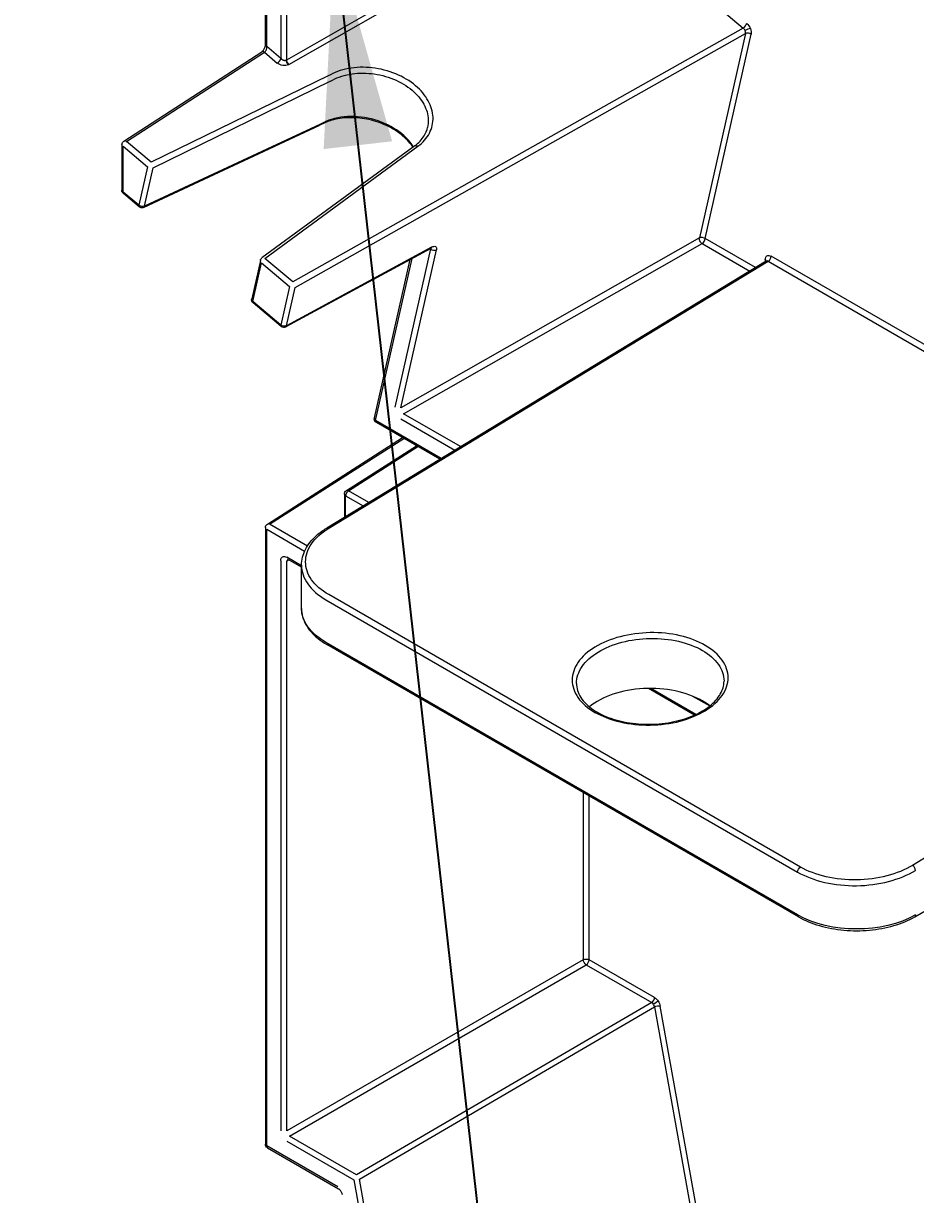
# Model space of a CAD drawing. Extents: x -0.5 to 12.5, y -8.2 to 0.
# Drawn here: x 5.267 to 6.332, y -4.007 to -2.609 of the extents above; entities that cross this region are included whole.
import ezdxf
from ezdxf import colors
from ezdxf.entities.mleader import LeaderData, LeaderLine
from ezdxf.math import Vec2, Vec3

# ---------------------------------------------------------------- set-up
doc = ezdxf.new("R2010")
doc.units = 0
doc.header["$LTSCALE"] = 0.5
doc.header["$MEASUREMENT"] = 0
doc.layers.get('0').update_dxf_attribs({"color": 255, "linetype": 'CONTINUOUS'})
doc.layers.add('End Cap', color=92, linetype='CONTINUOUS')
doc.layers.add('FAB DWG', color=221, linetype='CONTINUOUS')
doc.styles.add('LSAD_Standard', font='arial.ttf')
doc.styles.add('ROM2', font='romans.shx', dxfattribs={"width": 0.85, "height": 1.5})
doc.dimstyles.new('LAYOUT_OVERALL-2020', dxfattribs={"dimtxt": 1.5, "dimasz": 1.5, "dimexe": 0.125, "dimexo": 0.125, "dimgap": 0.06, "dimtad": 0, "dimtih": 1, "dimtoh": 1, "dimdec": 4, "dimzin": 7, "dimdsep": 46, "dimlunit": 4, "dimtxsty": 'ROM2', "dimblk1": 'OPEN90', "dimcen": 0, "dimclrd": 256, "dimclre": 256, "dimclrt": 6, "dimadec": 0, "dimazin": 2, "dimtp": 0.1, "dimtm": 0.1, "dimtfac": 0.71, "dimtdec": 4, "dimtofl": 0, "dimtmove": 0, "dimatfit": 3, "dimfxl": 1, "dimfrac": 2, "dimtolj": 1, "dimtzin": 7, "dimlwd": -1, "dimlwe": -1, "dimarcsym": 1})

# ---------------------------------------------------------------- blocks, each defined once
blk = doc.blocks.new('_Open90')
at = {"color": 0, "linetype": 'ByBlock', "lineweight": -2}
for p, q in [((-0.5, 0.5), (0, 0)), ((0, 0), (-1, 0)), ((0, 0), (-0.5, -0.5))]:
    blk.add_line(p, q, dxfattribs=at)

msp = doc.modelspace()

# ---------------------------------------------------------------- linework, layer by layer
at = {"layer": 'End Cap', "lineweight": 13, "transparency": 16777216, "extrusion": (1.11022e-16, 0.816497, 0.57735)}
for p, q in [((5.556, -2.6348), (5.556, -2.362)), ((5.5575, -2.6369), (5.5575, -2.3644)), ((5.9354, -2.4506), (5.5812, -2.653)), ((5.5841, -2.6584), (5.9381, -2.4561)), ((5.9381, -2.4561), (6.1262, -2.6148)), ((5.5744, -2.5146), (5.5744, -2.6512)), ((5.5814, -2.6529), (5.5814, -2.5253)), ((6.1262, -2.6148), (5.5889, -2.9179)), ((5.5916, -2.9243), (6.1289, -2.6212)), ((6.1289, -2.6212), (6.0739, -2.8651)), ((6.0807, -2.866), (6.1357, -2.6221)), ((5.5744, -2.6512), (5.5575, -2.6369)), ((5.387, -2.7497), (5.5516, -2.6431)), ((5.3904, -2.7504), (5.555, -2.6438)), ((5.555, -2.6438), (5.5702, -2.6566)), ((5.5814, -2.6529), (5.5814, -2.6529)), ((5.6308, -2.672), (5.4195, -2.775)), ((5.4219, -2.7815), (5.6334, -2.6784)), ((5.4105, -2.8288), (5.6208, -2.7309)), ((5.6219, -2.7294), (5.4115, -2.8274)), ((5.4195, -2.775), (5.3904, -2.7504)), ((5.3847, -2.7539), (5.3847, -2.8085)), ((5.3862, -2.7559), (5.4152, -2.7804)), ((5.3862, -2.8105), (5.3862, -2.7559)), ((5.7343, -2.7554), (5.5519, -2.8892)), ((5.5555, -2.8897), (5.738, -2.7559)), ((5.4152, -2.7804), (5.4049, -2.8263)), ((5.4115, -2.8274), (5.4219, -2.7815)), ((5.4049, -2.8263), (5.3862, -2.8105)), ((5.4052, -2.8281), (5.3865, -2.8123)), ((6.0739, -2.8651), (5.7175, -3.0682)), ((5.7535, -2.8778), (5.5803, -2.9716)), ((5.7544, -2.8763), (5.5812, -2.9702)), ((5.7532, -2.8785), (5.7106, -3.0672)), ((5.7209, -3.0751), (6.0773, -2.872)), ((5.7528, -2.8781), (5.7532, -2.8785)), ((6.0773, -2.872), (6.134, -2.9048)), ((6.1408, -2.9007), (6.0807, -2.866)), ((5.55, -2.8921), (5.5396, -2.938)), ((5.5889, -2.9179), (5.5555, -2.8897)), ((6.1535, -2.893), (5.6291, -3.2116)), ((5.6316, -3.2118), (6.1561, -2.8932)), ((5.686, -3.0802), (5.7287, -2.8912)), ((5.6874, -3.0833), (5.731, -2.8899)), ((5.7175, -3.0682), (5.7601, -2.8794)), ((6.1525, -2.8912), (6.1525, -2.8936)), ((6.1561, -2.8932), (6.4077, -3.0385)), ((6.411, -3.0323), (6.1595, -2.8871)), ((5.541, -2.9411), (5.5513, -2.8952)), ((5.5513, -2.8952), (5.5847, -2.9234)), ((5.5847, -2.9234), (5.5744, -2.9693)), ((5.5812, -2.9702), (5.5916, -2.9243)), ((5.5744, -2.9693), (5.541, -2.9411)), ((5.5747, -2.9711), (5.5413, -2.9429)), ((5.7657, -3.1286), (5.6874, -3.0833)), ((5.7643, -3.1294), (5.6884, -3.0856)), ((5.7175, -3.0812), (5.7822, -3.1185)), ((5.789, -3.1144), (5.7209, -3.0751)), ((5.5583, -3.2068), (5.7196, -3.1036)), ((5.5609, -3.207), (5.7211, -3.1045)), ((5.6526, -3.1669), (5.7364, -3.1133)), ((5.6552, -3.1671), (5.7379, -3.1142)), ((5.6503, -3.1711), (5.6503, -3.1987)), ((5.6794, -3.1811), (5.6552, -3.1671)), ((5.6517, -3.1731), (5.6726, -3.1852)), ((5.6517, -3.1978), (5.6517, -3.1731)), ((5.556, -3.211), (5.556, -3.9469)), ((5.5575, -3.213), (5.6028, -3.2391)), ((5.5575, -3.9489), (5.5575, -3.213)), ((5.6061, -3.233), (5.5609, -3.207)), ((5.5744, -3.2505), (5.5744, -3.931)), ((5.5814, -3.2505), (5.5836, -3.2493)), ((5.5814, -3.9311), (5.5814, -3.2505)), ((5.599, -3.2566), (5.5815, -3.2464)), ((5.599, -3.2582), (5.5825, -3.2487)), ((5.599, -3.3075), (5.599, -3.2559)), ((5.5991, -3.2583), (5.5991, -3.2583)), ((5.6282, -3.2971), (6.1912, -3.6221)), ((6.1946, -3.6161), (5.6316, -3.291)), ((6.1912, -3.6732), (5.6282, -3.3482)), ((6.1922, -3.6755), (5.6292, -3.3504)), ((6.068, -3.4347), (6.013, -3.403)), ((6.0697, -3.434), (6.0159, -3.403)), ((6.0657, -3.4121), (6.0862, -3.4239)), ((6.5519, -3.4782), (6.3283, -3.6141)), ((5.9354, -3.5272), (5.9354, -3.7267)), ((5.9423, -3.7267), (5.9423, -3.5312)), ((6.3309, -3.6755), (6.5205, -3.566)), ((5.9354, -3.7267), (5.5814, -3.9311)), ((6.0204, -3.7718), (5.9423, -3.7267)), ((5.5849, -3.9372), (5.9389, -3.7328)), ((5.9389, -3.7328), (6.017, -3.7779)), ((6.017, -3.7779), (5.6648, -3.9833)), ((5.6682, -3.9885), (6.0204, -3.783)), ((6.0204, -3.783), (6.1289, -4.3888)), ((6.1357, -4.3879), (6.0273, -3.7821)), ((5.6648, -3.9833), (5.5849, -3.9372)), ((5.6423, -3.9979), (5.5575, -3.9489)), ((5.5585, -3.9512), (5.6433, -4.0002)), ((5.5815, -3.9432), (5.6614, -3.9894)), ((5.6614, -3.9894), (5.7532, -4.5024)), ((5.7601, -4.5015), (5.6682, -3.9885))]:
    msp.add_line(p, q, dxfattribs=at)
at = {"layer": 'End Cap', "lineweight": 13, "transparency": 16777216, "extrusion": (1.02435e-16, 2.22045e-16, -1)}
msp.add_arc((-5.3897, -2.7539), 0.00498, 360, 57.0801, dxfattribs=at)
at = {"layer": 'End Cap', "lineweight": 13, "transparency": 16777216, "extrusion": (-8.5876e-18, 2.22045e-16, -1)}
for centre, start, end in [((-5.3897, -2.8085), 310.1477, 360), ((-5.4084, -2.8243), 245.027, 310.1477)]:
    msp.add_arc(centre, 0.00498, start, end, dxfattribs=at)
at = {"layer": 'End Cap', "lineweight": 13, "transparency": 16777216, "extrusion": (4.69235e-17, 1.66533e-16, -1)}
msp.add_arc((-5.5548, -2.8932), 0.00498, 12.7139, 53.7379, dxfattribs=at)
at = {"layer": 'End Cap', "lineweight": 13, "transparency": 16777216, "extrusion": (-6.40988e-17, 1.66533e-16, -1)}
for centre, start, end in [((-5.5445, -2.9391), 310.1477, 12.7139), ((-5.5779, -2.9673), 241.5425, 310.1477)]:
    msp.add_arc(centre, 0.00498, start, end, dxfattribs=at)
at = {"layer": 'End Cap', "lineweight": 13, "transparency": 16777216, "extrusion": (1.02435e-16, 1.66533e-16, -1)}
for centre, start, end in [((-5.6909, -3.0813), 300, 12.7139), ((-5.6553, -3.1711), 0, 57.4031), ((-5.561, -3.211), 0, 57.4031)]:
    msp.add_arc(centre, 0.00498, start, end, dxfattribs=at)
at = {"layer": 'End Cap', "lineweight": 13, "transparency": 16777216, "extrusion": (1.02435e-16, 5.55112e-17, -1)}
msp.add_arc((-5.561, -3.9469), 0.00498, 300, 0, dxfattribs=at)
at = {"layer": 'End Cap', "lineweight": 13, "transparency": 16777216}
for centre, major_axis, ratio, start_param, end_param in [((6.1269, -2.6113), (0.00321, 0.0038), 0.432923, -2.239729, -0.695126), ((6.1257, -2.618), (0.00244, -0.00391), 0.55791, 1.278039, 2.128591), ((6.1313, -2.6175), (-0.0046, -0.0019), 0.183389, -2.51386, -0.980106), ((6.1259, -2.6185), (0.00199, -0.00403), 0.586734, 0.605641, 1.456192), ((5.561, -2.6348), (-0.00498, 0), 0.57735, 0, 0.785398), ((5.5543, -2.6473), (0.0027, -0.00418), 0.572963, 2.100772, 2.327317), ((5.5709, -2.6532), (0.00321, 0.0038), 0.432923, -2.239742, -0.695126), ((5.6699, -2.7699), (-0.068, 0.0153), 0.692275, -2.557831, -0.643354), ((5.3897, -2.7539), (-0.0027, 0.00418), 0.572963, -1.04082, -0.814283), ((5.3897, -2.8085), (-0.00321, -0.0038), 0.432923, -0.695126, 0), ((5.4084, -2.8243), (-0.00321, -0.0038), 0.432923, -0.695126, 0), ((5.4084, -2.8243), (0.0021, -0.00451), 0.537422, 0, 0.607815), ((5.7495, -2.8804), (0.00338, 0.00366), 0.462349, -0.673754, -0.473679), ((5.7567, -2.8765), (0.00485, -0.0011), 0.692275, -2.214187, -0.669582), ((5.7511, -2.8734), (0.00237, -0.00437), 0.56582, 0, 0.57425), ((6.0772, -2.868), (0.00249, 0.00431), 0.57735, -2.330015, -0.785398), ((6.1489, -2.8932), (0.00498, 0), 0.57735, 0.180232, 0.785398), ((6.156, -2.8973), (0.00239, -0.00437), 0.592172, 2.371088, 3.169174), ((6.156, -2.8892), (0.00249, 0.00431), 0.57735, -2.330004, -0.785398), ((5.5779, -2.9673), (0.00237, -0.00437), 0.56582, 0, 0.57425), ((5.6909, -3.0813), (-0.00485, 0.0011), 0.692275, 0, 0.927394), ((5.6553, -3.1711), (-0.00498, 0), 0.57735, 0, 0.785398), ((5.6553, -3.1711), (-0.00249, -0.00431), 0.57735, -2.330015, -0.785398), ((5.6553, -3.1711), (-0.00268, 0.00419), 0.576955, -0.811218, 0), ((6.0152, -3.4538), (-0.0881, 0), 0.57735, -2.356194, -0.603615), ((6.0152, -3.4538), (-0.0881, 0), 0.57735, -2.51052, -2.356194), ((5.9494, -3.4355), (0.00249, 0.00431), 0.57735, 0, 0.811578), ((6.3284, -3.6181), (-0.00258, 0.00425), 0.562039, -2.368946, -0.79902), ((6.1947, -3.6712), (-0.00249, -0.00431), 0.57735, -0.785398, 0), ((5.9388, -3.7288), (0.00249, 0.00431), 0.57735, -2.330015, -0.785398), ((6.0169, -3.7738), (0.00249, 0.00431), 0.57735, -2.330007, -0.785398), ((6.0171, -3.7814), (0.00247, -0.00375), 0.566645, 1.581695, 2.317039), ((6.0174, -3.7819), (0.00212, -0.00402), 0.553158, 1.022106, 1.75745)]:
    msp.add_ellipse(centre, major_axis=major_axis, ratio=ratio, start_param=start_param, end_param=end_param, dxfattribs=at)
at = {"layer": 'End Cap', "lineweight": 13, "transparency": 16777216, "extrusion": (9.83767e-17, 3.19415e-16, -1)}
msp.add_ellipse((6.1295, -2.6157), major_axis=(0.00478, -0.00787), ratio=0.530447, start_param=-2.136423, end_param=-1.285802, dxfattribs=at)
at = {"layer": 'End Cap', "lineweight": 13, "transparency": 16777216, "extrusion": (1.35375e-17, -3.05427e-18, -1)}
msp.add_ellipse((6.1322, -2.6241), major_axis=(0.00485, -0.0011), ratio=0.692275, start_param=-2.471997, end_param=-0.927394, dxfattribs=at)
at = {"layer": 'End Cap', "lineweight": 13, "transparency": 16777216, "extrusion": (2.25947e-16, 2.95998e-16, -1)}
msp.add_ellipse((6.1299, -2.6167), major_axis=(0.00395, -0.00807), ratio=0.557318, start_param=-1.456702, end_param=-0.606082, dxfattribs=at)
at = {"layer": 'End Cap', "lineweight": 13, "transparency": 16777216, "extrusion": (1.32778e-16, 2.43736e-16, -1)}
msp.add_ellipse((5.5841, -2.6553), major_axis=(-0.00207, 0.00453), ratio=0.506608, start_param=-2.179846, end_param=-0.837069, dxfattribs=at)
at = {"layer": 'End Cap', "lineweight": 13, "transparency": 16777216, "extrusion": (5.51082e-17, 3.51147e-16, -1)}
msp.add_ellipse((5.5848, -2.6549), major_axis=(-0.00247, 0.00432), ratio=0.549894, start_param=-2.131936, end_param=-0.788542, dxfattribs=at)
at = {"layer": 'End Cap', "lineweight": 13, "transparency": 16777216, "extrusion": (-3.66435e-17, -5.42443e-17, -1)}
msp.add_ellipse((5.5789, -2.6539), major_axis=(0.00816, -0.00029), ratio=0.704065, start_param=0.849257, end_param=0.952874, dxfattribs=at)
at = {"layer": 'End Cap', "lineweight": 13, "transparency": 16777216, "extrusion": (8.0538e-17, 2.65614e-16, -1)}
msp.add_ellipse((5.7373, -2.7594), major_axis=(-0.00294, 0.00401), ratio=0.594624, start_param=0, end_param=1.074886, dxfattribs=at)
at = {"layer": 'End Cap', "lineweight": 13, "transparency": 16777216, "extrusion": (1.2326e-32, 5.55112e-17, -1)}
msp.add_ellipse((5.3897, -2.8085), major_axis=(-0.00498, 0), ratio=0.57735, start_param=-0.785398, end_param=0, dxfattribs=at)
at = {"layer": 'End Cap', "lineweight": 13, "transparency": 16777216, "extrusion": (1.19197e-16, 8.69203e-17, -1)}
msp.add_ellipse((5.4084, -2.8243), major_axis=(-0.00485, 0.0011), ratio=0.692275, start_param=-2.410924, end_param=-0.927394, dxfattribs=at)
at = {"layer": 'End Cap', "lineweight": 13, "transparency": 16777216, "extrusion": (1.07103e-16, 3.16596e-16, -1)}
msp.add_ellipse((6.0772, -2.868), major_axis=(-0.00246, 0.00432), ratio=0.542752, start_param=-2.358932, end_param=-0.56246, dxfattribs=at)
at = {"layer": 'End Cap', "lineweight": 13, "transparency": 16777216, "extrusion": (-5.28296e-17, -4.49873e-17, -1)}
msp.add_ellipse((6.0772, -2.868), major_axis=(0.00485, -0.0011), ratio=0.692275, start_param=-2.472011, end_param=-0.927394, dxfattribs=at)
at = {"layer": 'End Cap', "lineweight": 13, "transparency": 16777216, "extrusion": (1.4858e-17, -6.02586e-17, -1)}
msp.add_ellipse((5.5445, -2.9391), major_axis=(-0.00485, 0.0011), ratio=0.692275, start_param=-0.927394, end_param=0, dxfattribs=at)
at = {"layer": 'End Cap', "lineweight": 13, "transparency": 16777216, "extrusion": (-1.99216e-17, 2.3467e-16, -1)}
msp.add_ellipse((5.5445, -2.9391), major_axis=(-0.00321, -0.0038), ratio=0.432923, start_param=0, end_param=0.695126, dxfattribs=at)
at = {"layer": 'End Cap', "lineweight": 13, "transparency": 16777216, "extrusion": (-1.40577e-16, 2.63821e-16, -1)}
msp.add_ellipse((5.5779, -2.9673), major_axis=(-0.00321, -0.0038), ratio=0.432923, start_param=0, end_param=0.695126, dxfattribs=at)
at = {"layer": 'End Cap', "lineweight": 13, "transparency": 16777216, "extrusion": (2.31137e-17, 1.65505e-16, -1)}
msp.add_ellipse((5.5779, -2.9673), major_axis=(-0.00485, 0.0011), ratio=0.692275, start_param=-2.472011, end_param=-0.927394, dxfattribs=at)
at = {"layer": 'End Cap', "lineweight": 13, "transparency": 16777216, "extrusion": (-2.29215e-16, 3.24633e-16, -1)}
msp.add_ellipse((5.6909, -3.0813), major_axis=(-0.00249, -0.00431), ratio=0.57735, start_param=0, end_param=0.785398, dxfattribs=at)
at = {"layer": 'End Cap', "lineweight": 13, "transparency": 16777216, "extrusion": (1.99352e-16, 3.47126e-16, -1)}
msp.add_ellipse((5.5805, -3.2535), major_axis=(0.00382, -0.00768), ratio=0.611894, start_param=-4.030089, end_param=-3.179469, dxfattribs=at)
at = {"layer": 'End Cap', "lineweight": 13, "transparency": 16777216, "extrusion": (4.59521e-19, 2.00148e-16, -1)}
msp.add_ellipse((5.581, -3.2532), major_axis=(0.00474, -0.00714), ratio=0.611894, start_param=-3.103716, end_param=-2.253096, dxfattribs=at)
at = {"layer": 'End Cap', "lineweight": 13, "transparency": 16777216, "extrusion": (2.00309e-17, 1.11022e-16, -1)}
msp.add_ellipse((5.6986, -3.3075), major_axis=(-0.0995, 0), ratio=0.57735, start_param=-0.785398, end_param=0, dxfattribs=at)
at = {"layer": 'End Cap', "lineweight": 13, "transparency": 16777216, "extrusion": (-1.53385e-16, 3.44952e-16, -1)}
msp.add_ellipse((6.1947, -3.6201), major_axis=(0.00249, 0.00431), ratio=0.57735, start_param=-2.356194, end_param=-0.812436, dxfattribs=at)
at = {"layer": 'End Cap', "lineweight": 13, "transparency": 16777216, "extrusion": (8.72035e-17, -5.55112e-17, -1)}
msp.add_ellipse((6.2615, -3.6326), major_axis=(-0.0995, 0), ratio=0.57735, start_param=-2.356194, end_param=-0.785398, dxfattribs=at)
at = {"layer": 'End Cap', "lineweight": 13, "transparency": 16777216, "extrusion": (2.29215e-16, 3.24633e-16, -1)}
msp.add_ellipse((6.3284, -3.6712), major_axis=(0.00249, -0.00431), ratio=0.57735, start_param=-0.785398, end_param=0, dxfattribs=at)
at = {"layer": 'End Cap', "lineweight": 13, "transparency": 16777216, "extrusion": (3.90424e-17, 1.11022e-16, -1)}
msp.add_ellipse((5.9388, -3.7288), major_axis=(0.00498, 0), ratio=0.57735, start_param=-2.330015, end_param=-0.785398, dxfattribs=at)
at = {"layer": 'End Cap', "lineweight": 13, "transparency": 16777216, "extrusion": (-1.14741e-16, 2.54248e-16, -1)}
msp.add_ellipse((5.9388, -3.7288), major_axis=(-0.00249, 0.00431), ratio=0.546739, start_param=-2.355852, end_param=-0.785741, dxfattribs=at)
at = {"layer": 'End Cap', "lineweight": 13, "transparency": 16777216, "extrusion": (9.38626e-17, 2.61203e-16, -1)}
msp.add_ellipse((6.0208, -3.7789), major_axis=(0.00494, -0.0075), ratio=0.540596, start_param=-2.318814, end_param=-1.583416, dxfattribs=at)
at = {"layer": 'End Cap', "lineweight": 13, "transparency": 16777216, "extrusion": (-6.48012e-16, 1.16933e-15, -1)}
msp.add_ellipse((6.0213, -3.7781), major_axis=(-0.00414, -0.00277), ratio=0.092286, start_param=-2.523079, end_param=-0.98575, dxfattribs=at)
at = {"layer": 'End Cap', "lineweight": 13, "transparency": 16777216, "extrusion": (-4.30016e-17, 1.61483e-16, -1)}
msp.add_ellipse((6.0238, -3.7841), major_axis=(0.0049, 0.00088), ratio=0.432923, start_param=-2.239735, end_param=-0.695126, dxfattribs=at)
at = {"layer": 'End Cap', "lineweight": 13, "transparency": 16777216, "extrusion": (2.6723e-16, 2.06405e-16, -1)}
msp.add_ellipse((6.0214, -3.7798), major_axis=(-0.0043, 0.00801), ratio=0.527933, start_param=1.389088, end_param=2.124486, dxfattribs=at)
at = {"layer": 'End Cap', "lineweight": 13, "transparency": 16777216}
for points, knots in [([(5.5516, -2.6431), (5.5518, -2.643), (5.5521, -2.6428), (5.5526, -2.6423), (5.5529, -2.642), (5.5535, -2.6413), (5.5538, -2.6409), (5.5544, -2.64), (5.5547, -2.6394), (5.5552, -2.6384), (5.5554, -2.6378), (5.5558, -2.6367), (5.5559, -2.6361), (5.556, -2.6353), (5.556, -2.6351), (5.556, -2.6348)], [0, 0, 0, 0, 0.00135081, 0.00135081, 0.0027469, 0.0027469, 0.00437342, 0.00437342, 0.00616026, 0.00616026, 0.00802273, 0.00802273, 0.00996782, 0.00996782, 0.01117861, 0.01117861, 0.01117861, 0.01117861]), ([(5.555, -2.6438), (5.5559, -2.6432), (5.5566, -2.6421), (5.5571, -2.6409), (5.5575, -2.6396), (5.5577, -2.6381), (5.5575, -2.6369)], [0, 0, 0, 0, 0.5, 0.5, 0.5, 1, 1, 1, 1]), ([(5.5542, -2.6433), (5.5541, -2.6432), (5.5539, -2.6431), (5.5537, -2.643), (5.5534, -2.6429), (5.5531, -2.6428), (5.5528, -2.6428), (5.5525, -2.6428), (5.5522, -2.6428), (5.552, -2.6429), (5.5519, -2.643), (5.5517, -2.643), (5.5516, -2.6431)], [0, 0, 0, 0, 0.1428571, 0.1428571, 0.1428571, 0.2857143, 0.2857143, 0.2857143, 0.4285714, 0.4285714, 0.4285714, 0.5095268, 0.5095268, 0.5095268, 0.5095268]), ([(5.5744, -2.6512), (5.5745, -2.6513), (5.5747, -2.6514), (5.5748, -2.6516), (5.575, -2.6517), (5.5751, -2.6518), (5.5753, -2.652), (5.5755, -2.6521), (5.5757, -2.6522), (5.5758, -2.6524), (5.576, -2.6525), (5.5762, -2.6526), (5.5764, -2.6527), (5.5766, -2.6528), (5.5768, -2.6529), (5.577, -2.6529), (5.5772, -2.653), (5.5774, -2.6531), (5.5776, -2.6532), (5.5778, -2.6532), (5.578, -2.6533), (5.5782, -2.6533), (5.5784, -2.6533), (5.5786, -2.6534), (5.5788, -2.6534), (5.579, -2.6534), (5.5792, -2.6534), (5.5794, -2.6534), (5.5796, -2.6534), (5.5798, -2.6534), (5.58, -2.6533), (5.5802, -2.6533), (5.5803, -2.6533), (5.5805, -2.6532), (5.5807, -2.6532), (5.5809, -2.6531), (5.581, -2.653)], [0, 0, 0, 0, 0.083333, 0.083333, 0.083333, 0.166667, 0.166667, 0.166667, 0.25, 0.25, 0.25, 0.333333, 0.333333, 0.333333, 0.416667, 0.416667, 0.416667, 0.5, 0.5, 0.5, 0.583333, 0.583333, 0.583333, 0.666667, 0.666667, 0.666667, 0.75, 0.75, 0.75, 0.833333, 0.833333, 0.833333, 0.916667, 0.916667, 0.916667, 1, 1, 1, 1]), ([(5.7352, -2.6836), (5.7285, -2.678), (5.7204, -2.6731), (5.7115, -2.6695), (5.7027, -2.6658), (5.6931, -2.6634), (5.6834, -2.6623), (5.6737, -2.6612), (5.6641, -2.6615), (5.6551, -2.6632), (5.6461, -2.6648), (5.6378, -2.6679), (5.6308, -2.672)], [0, 0, 0, 0, 0.25, 0.25, 0.25, 0.5, 0.5, 0.5, 0.75, 0.75, 0.75, 1, 1, 1, 1]), ([(5.6336, -2.6783), (5.6401, -2.6745), (5.6478, -2.6716), (5.6562, -2.6701), (5.6646, -2.6685), (5.6736, -2.6682), (5.6826, -2.6692), (5.6916, -2.6702), (5.7006, -2.6725), (5.7089, -2.6759), (5.7172, -2.6793), (5.7247, -2.6838), (5.731, -2.6891)], [0, 0, 0, 0, 0.25, 0.25, 0.25, 0.5, 0.5, 0.5, 0.75, 0.75, 0.75, 1, 1, 1, 1]), ([(5.731, -2.6891), (5.7369, -2.6941), (5.7417, -2.6998), (5.745, -2.7058), (5.7483, -2.7118), (5.7502, -2.7181), (5.7504, -2.7243), (5.7505, -2.7274), (5.7502, -2.7304), (5.7496, -2.7334)], [0, 0, 0, 0, 0.25, 0.25, 0.25, 0.5, 0.5, 0.5, 0.6251051, 0.6251051, 0.6251051, 0.6251051]), ([(5.738, -2.7559), (5.744, -2.7515), (5.7487, -2.7462), (5.7517, -2.7403), (5.7548, -2.7344), (5.7563, -2.7279), (5.756, -2.7213), (5.7558, -2.7147), (5.7538, -2.7079), (5.7502, -2.7015), (5.7467, -2.6951), (5.7416, -2.689), (5.7352, -2.6836)], [0, 0, 0, 0, 0.25, 0.25, 0.25, 0.5, 0.5, 0.5, 0.75, 0.75, 0.75, 1, 1, 1, 1]), ([(5.7319, -2.7571), (5.7313, -2.7561), (5.7306, -2.755), (5.7263, -2.7493), (5.7217, -2.7447), (5.7109, -2.7366), (5.7048, -2.733), (5.6915, -2.7273), (5.6843, -2.725), (5.6698, -2.7222), (5.6624, -2.7216), (5.6482, -2.7221), (5.6413, -2.7231), (5.63, -2.7264), (5.6253, -2.7283), (5.6211, -2.7307)], [2.824169, 2.824169, 2.824169, 2.824169, 2.891514, 2.891514, 3.206204, 3.206204, 3.517899, 3.517899, 3.829749, 3.829749, 4.141791, 4.141791, 4.453527, 4.453527, 4.709428, 4.709428, 4.709428, 4.709428]), ([(5.7343, -2.7554), (5.739, -2.7519), (5.7428, -2.7478), (5.7474, -2.7403), (5.7488, -2.7369), (5.7496, -2.7334)], [0, 0, 0, 0, 0.02268296, 0.02268296, 0.03902008, 0.03902008, 0.03902008, 0.03902008]), ([(5.7545, -2.8773), (5.7545, -2.8773), (5.7545, -2.8773), (5.7544, -2.8774), (5.7543, -2.8774), (5.7539, -2.8775), (5.7537, -2.8776), (5.7535, -2.8778)], [0.004420012, 0.004420012, 0.004420012, 0.004420012, 0.004943405, 0.004943405, 0.006221786, 0.006221786, 0.007558408, 0.007558408, 0.007558408, 0.007558408]), ([(5.7544, -2.8763), (5.7563, -2.8753), (5.758, -2.875), (5.7591, -2.8756), (5.7601, -2.8762), (5.7605, -2.8776), (5.7601, -2.8794)], [0, 0, 0, 0, 0.5, 0.5, 0.5, 1, 1, 1, 1]), ([(6.1525, -2.8912), (6.1525, -2.8891), (6.1532, -2.8874), (6.1545, -2.8866), (6.1558, -2.8859), (6.1577, -2.8861), (6.1595, -2.8871)], [0, 0, 0, 0, 0.5, 0.5, 0.5, 1, 1, 1, 1]), ([(6.1535, -2.893), (6.1537, -2.8928), (6.1539, -2.8927), (6.154, -2.8925), (6.154, -2.8925), (6.154, -2.8925)], [0, 0, 0, 0, 0.001769219, 0.001769219, 0.003141107, 0.003141107, 0.003141107, 0.003141107]), ([(5.599, -3.2559), (5.599, -3.2495), (5.6007, -3.2432), (5.6068, -3.2311), (5.6115, -3.2252), (5.6209, -3.217), (5.6248, -3.2142), (5.6291, -3.2116)], [0, 0, 0, 0, 0.0294218, 0.0294218, 0.05994987, 0.05994987, 0.07789581, 0.07789581, 0.07789581, 0.07789581]), ([(5.599, -3.2559), (5.599, -3.2636), (5.6016, -3.2712), (5.6066, -3.2783), (5.6116, -3.2853), (5.619, -3.2918), (5.6282, -3.2971)], [0.5, 0.5, 0.5, 0.5, 0.75, 0.75, 0.75, 1, 1, 1, 1]), ([(5.599, -3.3075), (5.599, -3.3108), (5.5995, -3.3142), (5.6013, -3.3206), (5.6026, -3.3238), (5.606, -3.3299), (5.6081, -3.3328), (5.613, -3.3384), (5.6159, -3.341), (5.6221, -3.346), (5.6255, -3.3483), (5.6292, -3.3504)], [0.7853982, 0.7853982, 0.7853982, 0.7853982, 0.9424778, 0.9424778, 1.0995574, 1.0995574, 1.2566371, 1.2566371, 1.4137167, 1.4137167, 1.5707963, 1.5707963, 1.5707963, 1.5707963]), ([(6.0809, -3.3516), (6.0723, -3.3466), (6.062, -3.3427), (6.0508, -3.3401), (6.0395, -3.3375), (6.0273, -3.3362), (6.0151, -3.3364), (6.003, -3.3366), (5.9908, -3.3382), (5.9795, -3.3412), (5.9683, -3.3441), (5.958, -3.3483), (5.9493, -3.3536), (5.9407, -3.3588), (5.9338, -3.365), (5.9292, -3.3718), (5.9245, -3.3785), (5.9221, -3.3857), (5.9221, -3.393), (5.9221, -3.4002), (5.9245, -3.4074), (5.9292, -3.414), (5.9338, -3.4205), (5.9407, -3.4266), (5.9493, -3.4315)], [0, 0, 0, 0, 0.125, 0.125, 0.125, 0.25, 0.25, 0.25, 0.375, 0.375, 0.375, 0.5, 0.5, 0.5, 0.625, 0.625, 0.625, 0.75, 0.75, 0.75, 0.875, 0.875, 0.875, 1, 1, 1, 1]), ([(5.9272, -3.397), (5.9272, -3.3901), (5.9295, -3.3833), (5.9339, -3.3769), (5.9383, -3.3705), (5.9448, -3.3646), (5.953, -3.3596), (5.9611, -3.3546), (5.9709, -3.3506), (5.9815, -3.3478), (5.9922, -3.345), (6.0037, -3.3435), (6.0152, -3.3433), (6.0268, -3.3431), (6.0383, -3.3443), (6.0489, -3.3467), (6.0596, -3.3492), (6.0694, -3.3529), (6.0775, -3.3576)], [0.25, 0.25, 0.25, 0.25, 0.375, 0.375, 0.375, 0.5, 0.5, 0.5, 0.625, 0.625, 0.625, 0.75, 0.75, 0.75, 0.875, 0.875, 0.875, 1, 1, 1, 1]), ([(5.9493, -3.4315), (5.958, -3.4365), (5.9683, -3.4404), (5.9795, -3.443), (5.9908, -3.4456), (6.003, -3.4469), (6.0151, -3.4467), (6.0273, -3.4465), (6.0395, -3.4449), (6.0508, -3.442), (6.062, -3.439), (6.0723, -3.4348), (6.0809, -3.4295), (6.0896, -3.4243), (6.0965, -3.4181), (6.1011, -3.4114), (6.1058, -3.4046), (6.1082, -3.3974), (6.1082, -3.3901), (6.1082, -3.3829), (6.1058, -3.3758), (6.1011, -3.3692), (6.0965, -3.3626), (6.0896, -3.3566), (6.0809, -3.3516)], [0, 0, 0, 0, 0.125, 0.125, 0.125, 0.25, 0.25, 0.25, 0.375, 0.375, 0.375, 0.5, 0.5, 0.5, 0.625, 0.625, 0.625, 0.75, 0.75, 0.75, 0.875, 0.875, 0.875, 1, 1, 1, 1]), ([(6.0775, -3.3576), (6.0857, -3.3623), (6.0922, -3.368), (6.0966, -3.3743), (6.101, -3.3805), (6.1033, -3.3873), (6.1033, -3.3942)], [0, 0, 0, 0, 0.125, 0.125, 0.125, 0.25, 0.25, 0.25, 0.25]), ([(5.9519, -3.4312), (5.9583, -3.4349), (5.9659, -3.4381), (5.9825, -3.4429), (5.9917, -3.4445), (6.0104, -3.446), (6.0202, -3.4459), (6.039, -3.4438), (6.0483, -3.4418), (6.0651, -3.4364), (6.0728, -3.4328), (6.0858, -3.4247), (6.0912, -3.4201), (6.099, -3.4104), (6.1015, -3.4053), (6.1031, -3.3982), (6.1033, -3.3962), (6.1033, -3.3942)], [0, 0, 0, 0, 0.0278958, 0.0278958, 0.0564213, 0.0564213, 0.0851077, 0.0851077, 0.1138806, 0.1138806, 0.1425948, 0.1425948, 0.1711301, 0.1711301, 0.1996815, 0.1996815, 0.2111776, 0.2111776, 0.2111776, 0.2111776]), ([(5.9272, -3.397), (5.9272, -3.4026), (5.9289, -3.4083), (5.9358, -3.4189), (5.941, -3.4241), (5.949, -3.4295), (5.9504, -3.4304), (5.9519, -3.4312)], [0, 0, 0, 0, 0.03193381, 0.03193381, 0.06318717, 0.06318717, 0.06976551, 0.06976551, 0.06976551, 0.06976551]), ([(6.1912, -3.6221), (6.2004, -3.6274), (6.2114, -3.6316), (6.2235, -3.6344), (6.2355, -3.6372), (6.2485, -3.6385), (6.2615, -3.6384), (6.2746, -3.6382), (6.2876, -3.6364), (6.2996, -3.6333), (6.3117, -3.6302), (6.3227, -3.6257), (6.3319, -3.6201)], [0, 0, 0, 0, 0.25, 0.25, 0.25, 0.5, 0.5, 0.5, 0.75, 0.75, 0.75, 1, 1, 1, 1]), ([(6.1922, -3.6755), (6.1996, -3.6797), (6.2081, -3.6833), (6.2264, -3.6887), (6.2362, -3.6905), (6.2564, -3.6924), (6.2667, -3.6924), (6.2869, -3.6905), (6.2967, -3.6887), (6.315, -3.6833), (6.3235, -3.6797), (6.3309, -3.6755)], [1.570796, 1.570796, 1.570796, 1.570796, 1.884956, 1.884956, 2.199115, 2.199115, 2.513274, 2.513274, 2.827433, 2.827433, 3.141593, 3.141593, 3.141593, 3.141593]), ([(5.6461, -4.0029), (5.6457, -4.0025), (5.6454, -4.002), (5.6447, -4.0012), (5.6443, -4.0009), (5.6437, -4.0004), (5.6435, -4.0003), (5.6433, -4.0002)], [0, 0, 0, 0, 0.001784467, 0.001784467, 0.003507114, 0.003507114, 0.004690063, 0.004690063, 0.004690063, 0.004690063]), ([(5.6478, -4.007), (5.6477, -4.0066), (5.6476, -4.0062), (5.6473, -4.0052), (5.6471, -4.0048), (5.6466, -4.0038), (5.6464, -4.0034), (5.6461, -4.0029)], [0, 0, 0, 0, 0.001579699, 0.001579699, 0.003166437, 0.003166437, 0.004730906, 0.004730906, 0.004730906, 0.004730906])]:
    msp.add_open_spline(points, degree=3, knots=knots, dxfattribs=at)
for points in [[(5.5834, -2.6587), (5.5795, -2.6605), (5.5737, -2.6596), (5.5702, -2.6566)], [(5.6316, -3.291), (5.6229, -3.286), (5.6088, -3.2738), (5.6015, -3.2519), (5.6088, -3.2298), (5.6229, -3.2171), (5.6316, -3.2118)], [(6.3283, -3.6141), (6.3196, -3.6194), (6.2986, -3.628), (6.2615, -3.6329), (6.2243, -3.6291), (6.2033, -3.6211), (6.1946, -3.6161)]]:
    msp.add_open_spline(points, degree=3, dxfattribs=at)

# ---------------------------------------------------------------- leaders
at = {"layer": 'FAB DWG', "ltscale": 0.5, "transparency": 16777216}
for points in [[(5.6384, -2.5062), (6.1149, -6.7395)], [(6.4742, -3.0863), (6.1149, -6.7395)]]:
    msp.add_leader(points, dimstyle='LAYOUT_OVERALL-2020', override={"dimasz": 0.25, "dimgap": 0.06, "dimtad": 0}, dxfattribs=at)
ml = msp.add_multileader_mtext('Standard', dxfattribs=at)
ml.set_content("\\A1;HW02054-02\\P{\\H0.5264x;\\S1/2;}'' O.D. BUSHING {\\C6;(FEED SIDE ONLY)}", color=256, style='LSAD_Standard')
ml.set_leader_properties()
ml.build(insert=Vec2(0, 0))
ml.multileader.update_dxf_attribs({"text_left_attachment_type": 2, "dogleg_length": 0.2098, "arrow_head_size": 0.4231})
ctx = ml.context
ctx.base_point, ctx.char_height, ctx.arrow_head_size, ctx.landing_gap_size, ctx.plane_origin = Vec3(5.392, -0.6315), 0.188, 0.4231, 0.2031, Vec3(13.1535, -0.5487)
ctx.left_attachment = 2
notes = []
notes.append((ctx, [(1, (1, 1, 0), (5.0032, -0.6315), (1, 0), 0.3888, [(0, [(4.1647, -2.7045)], 0, [])])]))
ctx.mtext.insert, ctx.mtext.width, ctx.mtext.flow_direction = Vec3(5.5951, -0.1928), 2.47681, 5
for ctx, leaders in notes:
    for number, flags, end, landing, length, lines in leaders:
        leader = LeaderData()
        leader.index, (leader.has_last_leader_line, leader.has_dogleg_vector, leader.attachment_direction) = number, flags
        leader.last_leader_point, leader.dogleg_vector, leader.dogleg_length = Vec3(end), Vec3(landing), length
        for number, points, colour, breaks in lines:
            line = LeaderLine()
            line.index, line.vertices, line.color, line.breaks = number, Vec3.list(points), colors.encode_raw_color(colour), breaks
            leader.lines.append(line)
        ctx.leaders.append(leader)

doc.saveas('drawing.dxf')
